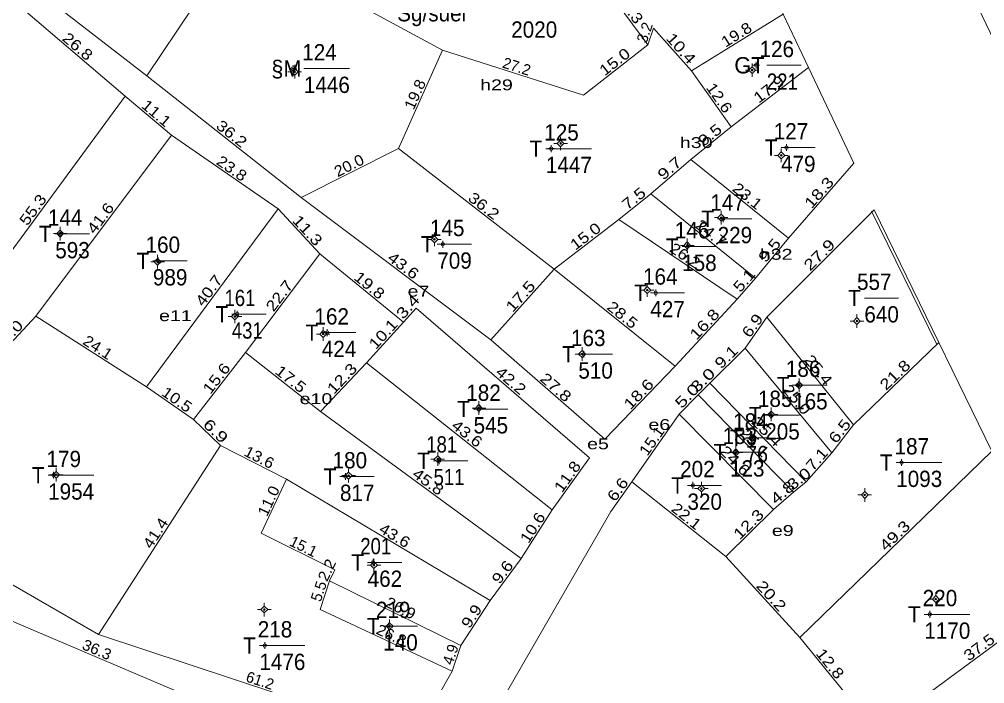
# Model space of a CAD drawing. Header units: metres. Extents: x 399620 to 400794, y 48506 to 49842.
# Drawn here: x 400043.2 to 400221.1, y 49442 to 49564.4 of the extents above; entities that cross this region are included whole.
import ezdxf
from ezdxf.enums import TextEntityAlignment as Align

# ---------------------------------------------------------------- set-up
doc = ezdxf.new("R2010")
doc.units = ezdxf.units.M
doc.header["$LTSCALE"] = 0.8
for name, color, linetype, lineweight in [('11', 7, 'Continuous', 13), ('15', 7, 'Continuous', 13), ('22', 7, 'Continuous', 13), ('51', 7, 'Continuous', 13), ('63', 7, 'Continuous', 13)]:
    doc.layers.add(name, color=color, linetype=linetype, lineweight=lineweight)
doc.layers.add('50', color=7, linetype='Continuous')

msp = doc.modelspace()

# ---------------------------------------------------------------- hatches: boundary and pattern name
at = {"layer": '11'}
for points in [[(400094.1144, 49554.7398, 1), (400093.8144, 49554.7398, 1)], [(400178.4028, 49555.0236, 1), (400178.1028, 49555.0236, 1)], [(400143.0998, 49541.5214, 1), (400142.7998, 49541.5214, 1)], [(400183.7609, 49539.3254, 1), (400183.4609, 49539.3254, 1)], [(400172.6891, 49527.8674, 1), (400172.3891, 49527.8674, 1)], [(400050.8987, 49524.9129, 1), (400050.5987, 49524.9129, 1)], [(400119.8551, 49523.8625, 1), (400119.5551, 49523.8625, 1)], [(400166.4355, 49522.7591, 1), (400166.1355, 49522.7591, 1)], [(400068.8588, 49519.736, 1), (400068.5588, 49519.736, 1)], [(400159.0819, 49514.5292, 1), (400158.7819, 49514.5292, 1)], [(400083.0878, 49509.6551, 1), (400082.7878, 49509.6551, 1)], [(400197.7032, 49508.8201, 1), (400197.4032, 49508.8201, 1)], [(400099.3601, 49506.4283, 1), (400099.0601, 49506.4283, 1)], [(400147.0516, 49502.7468, 1), (400146.7516, 49502.7468, 1)], [(400187.0293, 49496.9932, 1), (400186.7293, 49496.9932, 1)], [(400128.0514, 49492.8024, 1), (400127.7514, 49492.8024, 1)], [(400128.0514, 49492.8024, 1), (400127.7514, 49492.8024, 1)], [(400181.9041, 49491.6273, 1), (400181.6041, 49491.6273, 1)], [(400178.357, 49487.2744, 1), (400178.057, 49487.2744, 1)], [(400120.4559, 49483.3964, 1), (400120.1559, 49483.3964, 1)], [(400175.3882, 49484.6303, 1), (400175.0882, 49484.6303, 1)], [(400050.1792, 49480.5156, 1), (400049.8792, 49480.5156, 1)], [(400104.0435, 49480.3504, 1), (400103.7435, 49480.3504, 1)], [(400169.0387, 49477.9696, 1), (400168.7387, 49477.9696, 1)], [(400199.1447, 49476.7982, 1), (400198.8447, 49476.7982, 1)], [(400108.7118, 49463.8687, 1), (400108.4118, 49463.8687, 1)], [(400212.2265, 49457.6211, 1), (400211.9265, 49457.6211, 1)], [(400088.5107, 49455.6938, 1), (400088.2107, 49455.6938, 1)], [(400111.6014, 49452.6128, 1), (400111.3014, 49452.6128, 1)]]:
    msp.add_hatch(color=256, dxfattribs=at).paths.add_polyline_path(points)
at = {"layer": '51'}
for points in [[(400093.7217, 49555.3244, 1), (400093.5717, 49555.3244, 1)], [(400179.0323, 49555.9247, 1), (400178.8823, 49555.9247, 1)], [(400141.3103, 49540.5651, 1), (400141.1603, 49540.5651, 1)], [(400184.6492, 49540.7604, 1), (400184.4992, 49540.7604, 1)], [(400172.9632, 49527.6545, 1), (400172.8132, 49527.6545, 1)], [(400050.9183, 49524.87, 1), (400050.7683, 49524.87, 1)], [(400121.3064, 49522.9548, 1), (400121.1564, 49522.9548, 1)], [(400166.4275, 49522.5451, 1), (400166.2775, 49522.5451, 1)], [(400068.909, 49519.8749, 1), (400068.759, 49519.8749, 1)], [(400160.5608, 49514.0197, 1), (400160.4108, 49514.0197, 1)], [(400083.4566, 49510.0844, 1), (400083.3066, 49510.0844, 1)], [(400100.0208, 49506.6801, 1), (400099.8708, 49506.6801, 1)], [(400147.2972, 49502.7106, 1), (400147.1472, 49502.7106, 1)], [(400186.8777, 49497.0402, 1), (400186.7277, 49497.0402, 1)], [(400127.9925, 49492.6252, 1), (400127.8425, 49492.6252, 1)], [(400181.7366, 49491.5053, 1), (400181.5866, 49491.5053, 1)], [(400178.2239, 49487.33, 1), (400178.0739, 49487.33, 1)], [(400175.2376, 49484.6855, 1), (400175.0876, 49484.6855, 1)], [(400120.6204, 49483.1005, 1), (400120.4704, 49483.1005, 1)], [(400205.8621, 49482.7604, 1), (400205.7121, 49482.7604, 1)], [(400049.6075, 49480.4299, 1), (400049.4575, 49480.4299, 1)], [(400103.3699, 49480.1901, 1), (400103.2199, 49480.1901, 1)], [(400167.4053, 49478.5595, 1), (400167.2553, 49478.5595, 1)], [(400108.4734, 49464.3744, 1), (400108.3234, 49464.3744, 1)], [(400211.0423, 49454.8122, 1), (400210.8923, 49454.8122, 1)], [(400111.3431, 49452.6401, 1), (400111.1931, 49452.6401, 1)], [(400088.5242, 49449.0583, 1), (400088.3742, 49449.0583, 1)]]:
    msp.add_hatch(color=256, dxfattribs=at).paths.add_polyline_path(points)

# ---------------------------------------------------------------- linework, layer by layer
at = {"layer": '11'}
for p, q in [((400178.25, 49556.27), (400178.25, 49555.65)), ((400093.34, 49554.74), (400092.71, 49554.74)), ((400093.96, 49555.99), (400093.96, 49555.36)), ((400095.21, 49554.74), (400094.59, 49554.74)), ((400177.63, 49555.02), (400177, 49555.02)), ((400178.25, 49554.4), (400178.25, 49553.77)), ((400179.5, 49555.02), (400178.88, 49555.02)), ((400093.96, 49554.11), (400093.96, 49553.49)), ((400142.95, 49542.77), (400142.95, 49542.15)), ((400142.33, 49541.52), (400141.7, 49541.52)), ((400142.95, 49540.9), (400142.95, 49540.27)), ((400144.2, 49541.52), (400143.58, 49541.52)), ((400183.61, 49540.58), (400183.61, 49539.95)), ((400182.99, 49539.33), (400182.36, 49539.33)), ((400183.61, 49538.7), (400183.61, 49538.08)), ((400184.86, 49539.33), (400184.24, 49539.33)), ((400171.91, 49527.87), (400171.29, 49527.87)), ((400172.54, 49529.12), (400172.54, 49528.49)), ((400173.79, 49527.87), (400173.16, 49527.87)), ((400050.75, 49526.16), (400050.75, 49525.54)), ((400172.54, 49527.24), (400172.54, 49526.62)), ((400050.12, 49524.91), (400049.5, 49524.91)), ((400050.75, 49524.29), (400050.75, 49523.66)), ((400052, 49524.91), (400051.37, 49524.91)), ((400119.71, 49525.11), (400119.71, 49524.49)), ((400119.08, 49523.86), (400118.46, 49523.86)), ((400119.71, 49523.24), (400119.71, 49522.61)), ((400120.96, 49523.86), (400120.33, 49523.86)), ((400165.66, 49522.76), (400165.04, 49522.76)), ((400166.29, 49524.01), (400166.29, 49523.38)), ((400167.54, 49522.76), (400166.91, 49522.76)), ((400068.71, 49520.99), (400068.71, 49520.36)), ((400166.29, 49522.13), (400166.29, 49521.51)), ((400068.08, 49519.74), (400067.46, 49519.74)), ((400068.71, 49519.11), (400068.71, 49518.49)), ((400069.96, 49519.74), (400069.33, 49519.74)), ((400158.93, 49515.78), (400158.93, 49515.15)), ((400158.31, 49514.53), (400157.68, 49514.53)), ((400158.93, 49513.9), (400158.93, 49513.28)), ((400160.18, 49514.53), (400159.56, 49514.53)), ((400082.94, 49510.91), (400082.94, 49510.28)), ((400197.55, 49510.07), (400197.55, 49509.45)), ((400082.31, 49509.66), (400081.69, 49509.66)), ((400082.94, 49509.03), (400082.94, 49508.41)), ((400084.19, 49509.66), (400083.56, 49509.66)), ((400196.93, 49508.82), (400196.3, 49508.82)), ((400197.55, 49508.2), (400197.55, 49507.57)), ((400198.8, 49508.82), (400198.18, 49508.82)), ((400098.59, 49506.43), (400097.96, 49506.43)), ((400099.21, 49507.68), (400099.21, 49507.05)), ((400100.46, 49506.43), (400099.84, 49506.43)), ((400099.21, 49505.8), (400099.21, 49505.18)), ((400146.9, 49504), (400146.9, 49503.37)), ((400146.28, 49502.75), (400145.65, 49502.75)), ((400146.9, 49502.12), (400146.9, 49501.5)), ((400148.15, 49502.75), (400147.53, 49502.75)), ((400186.88, 49498.24), (400186.88, 49497.62)), ((400186.25, 49496.99), (400185.63, 49496.99)), ((400186.88, 49496.37), (400186.88, 49495.74)), ((400188.13, 49496.99), (400187.5, 49496.99)), ((400127.9, 49494.05), (400127.9, 49493.43)), ((400127.9, 49494.05), (400127.9, 49493.43)), ((400127.28, 49492.8), (400126.65, 49492.8)), ((400127.28, 49492.8), (400126.65, 49492.8)), ((400127.9, 49492.18), (400127.9, 49491.55)), ((400127.9, 49492.18), (400127.9, 49491.55)), ((400129.15, 49492.8), (400128.53, 49492.8)), ((400129.15, 49492.8), (400128.53, 49492.8)), ((400181.75, 49492.88), (400181.75, 49492.25)), ((400181.13, 49491.63), (400180.5, 49491.63)), ((400181.75, 49491), (400181.75, 49490.38)), ((400183, 49491.63), (400182.38, 49491.63)), ((400177.58, 49487.27), (400176.96, 49487.27)), ((400178.21, 49488.52), (400178.21, 49487.9)), ((400179.46, 49487.27), (400178.83, 49487.27)), ((400175.24, 49485.88), (400175.24, 49485.26)), ((400178.21, 49486.65), (400178.21, 49486.02)), ((400119.68, 49483.4), (400119.06, 49483.4)), ((400120.31, 49484.65), (400120.31, 49484.02)), ((400121.56, 49483.4), (400120.93, 49483.4)), ((400174.61, 49484.63), (400173.99, 49484.63)), ((400175.24, 49484.01), (400175.24, 49483.38)), ((400176.49, 49484.63), (400175.86, 49484.63)), ((400050.03, 49481.77), (400050.03, 49481.14)), ((400103.89, 49481.6), (400103.89, 49480.98)), ((400120.31, 49482.77), (400120.31, 49482.15)), ((400049.4, 49480.52), (400048.78, 49480.52)), ((400050.03, 49479.89), (400050.03, 49479.27)), ((400051.28, 49480.52), (400050.65, 49480.52)), ((400103.27, 49480.35), (400102.64, 49480.35)), ((400103.89, 49479.73), (400103.89, 49479.1)), ((400105.14, 49480.35), (400104.52, 49480.35)), ((400168.26, 49477.97), (400167.64, 49477.97)), ((400168.89, 49479.22), (400168.89, 49478.59)), ((400170.14, 49477.97), (400169.51, 49477.97)), ((400198.99, 49478.05), (400198.99, 49477.42)), ((400168.89, 49477.34), (400168.89, 49476.72)), ((400198.37, 49476.8), (400197.74, 49476.8)), ((400198.99, 49476.17), (400198.99, 49475.55)), ((400200.24, 49476.8), (400199.62, 49476.8)), ((400107.94, 49463.87), (400107.31, 49463.87)), ((400108.56, 49465.12), (400108.56, 49464.49)), ((400109.81, 49463.87), (400109.19, 49463.87)), ((400108.56, 49463.24), (400108.56, 49462.62)), ((400212.08, 49458.87), (400212.08, 49458.25)), ((400088.36, 49456.94), (400088.36, 49456.32)), ((400211.45, 49457.62), (400210.83, 49457.62)), ((400212.08, 49457), (400212.08, 49456.37)), ((400213.33, 49457.62), (400212.7, 49457.62)), ((400087.74, 49455.69), (400087.11, 49455.69)), ((400088.36, 49455.07), (400088.36, 49454.44)), ((400089.61, 49455.69), (400088.99, 49455.69)), ((400111.45, 49453.86), (400111.45, 49453.24)), ((400110.83, 49452.61), (400110.2, 49452.61)), ((400111.45, 49451.99), (400111.45, 49451.36)), ((400112.7, 49452.61), (400112.08, 49452.61))]:
    msp.add_line(p, q, dxfattribs=at)
for points in [[(400093.96, 49555.36), (400093.34, 49554.74), (400093.96, 49554.11), (400094.59, 49554.74)], [(400178.25, 49555.65), (400177.63, 49555.02), (400178.25, 49554.4), (400178.88, 49555.02)], [(400142.95, 49542.15), (400142.33, 49541.52), (400142.95, 49540.9), (400143.58, 49541.52)], [(400183.61, 49539.95), (400182.99, 49539.33), (400183.61, 49538.7), (400184.24, 49539.33)], [(400172.54, 49528.49), (400171.91, 49527.87), (400172.54, 49527.24), (400173.16, 49527.87)], [(400050.75, 49525.54), (400050.12, 49524.91), (400050.75, 49524.29), (400051.37, 49524.91)], [(400119.71, 49524.49), (400119.08, 49523.86), (400119.71, 49523.24), (400120.33, 49523.86)], [(400166.29, 49523.38), (400165.66, 49522.76), (400166.29, 49522.13), (400166.91, 49522.76)], [(400068.71, 49520.36), (400068.08, 49519.74), (400068.71, 49519.11), (400069.33, 49519.74)], [(400158.93, 49515.15), (400158.31, 49514.53), (400158.93, 49513.9), (400159.56, 49514.53)], [(400082.94, 49510.28), (400082.31, 49509.66), (400082.94, 49509.03), (400083.56, 49509.66)], [(400197.55, 49509.45), (400196.93, 49508.82), (400197.55, 49508.2), (400198.18, 49508.82)], [(400099.21, 49507.05), (400098.59, 49506.43), (400099.21, 49505.8), (400099.84, 49506.43)], [(400146.9, 49503.37), (400146.28, 49502.75), (400146.9, 49502.12), (400147.53, 49502.75)], [(400186.88, 49497.62), (400186.25, 49496.99), (400186.88, 49496.37), (400187.5, 49496.99)], [(400127.9, 49493.43), (400127.28, 49492.8), (400127.9, 49492.18), (400128.53, 49492.8)], [(400127.9, 49493.43), (400127.28, 49492.8), (400127.9, 49492.18), (400128.53, 49492.8)], [(400181.75, 49492.25), (400181.13, 49491.63), (400181.75, 49491), (400182.38, 49491.63)], [(400178.21, 49487.9), (400177.58, 49487.27), (400178.21, 49486.65), (400178.83, 49487.27)], [(400175.24, 49485.26), (400174.61, 49484.63), (400175.24, 49484.01), (400175.86, 49484.63)], [(400120.31, 49484.02), (400119.68, 49483.4), (400120.31, 49482.77), (400120.93, 49483.4)], [(400050.03, 49481.14), (400049.4, 49480.52), (400050.03, 49479.89), (400050.65, 49480.52)], [(400103.89, 49480.98), (400103.27, 49480.35), (400103.89, 49479.73), (400104.52, 49480.35)], [(400168.89, 49478.59), (400168.26, 49477.97), (400168.89, 49477.34), (400169.51, 49477.97)], [(400198.99, 49477.42), (400198.37, 49476.8), (400198.99, 49476.17), (400199.62, 49476.8)], [(400108.56, 49464.49), (400107.94, 49463.87), (400108.56, 49463.24), (400109.19, 49463.87)], [(400212.08, 49458.25), (400211.45, 49457.62), (400212.08, 49457), (400212.7, 49457.62)], [(400088.36, 49456.32), (400087.74, 49455.69), (400088.36, 49455.07), (400088.99, 49455.69)], [(400111.45, 49453.24), (400110.83, 49452.61), (400111.45, 49451.99), (400112.08, 49452.61)]]:
    msp.add_lwpolyline(points, close=True, dxfattribs=at)
for centre in [(400093.9644, 49554.7398), (400178.2528, 49555.0236), (400142.9498, 49541.5214), (400183.6109, 49539.3254), (400172.5391, 49527.8674), (400050.7487, 49524.9129), (400119.7051, 49523.8625), (400166.2855, 49522.7591), (400068.7088, 49519.736), (400158.9319, 49514.5292), (400082.9378, 49509.6551), (400197.5532, 49508.8201), (400099.2101, 49506.4283), (400146.9016, 49502.7468), (400186.8793, 49496.9932), (400127.9014, 49492.8024), (400127.9014, 49492.8024), (400181.7541, 49491.6273), (400178.207, 49487.2744), (400120.3059, 49483.3964), (400175.2382, 49484.6303), (400050.0292, 49480.5156), (400103.8935, 49480.3504), (400168.8887, 49477.9696), (400198.9947, 49476.7982), (400108.5618, 49463.8687), (400212.0765, 49457.6211), (400088.3607, 49455.6938), (400111.4514, 49452.6128)]:
    msp.add_circle(centre, 0.15, dxfattribs=at)
at = {"layer": '15'}
for p, q in [((400095.65, 49555.32), (400104.05, 49555.32)), ((400180.96, 49555.92), (400187.26, 49555.92)), ((400140.24, 49540.56), (400148.64, 49540.56)), ((400183.57, 49540.76), (400189.87, 49540.76)), ((400171.89, 49527.65), (400178.19, 49527.65)), ((400049.84, 49524.87), (400056.14, 49524.87)), ((400120.23, 49522.96), (400126.53, 49522.96)), ((400165.35, 49522.54), (400171.65, 49522.54)), ((400067.83, 49519.88), (400074.13, 49519.88)), ((400159.49, 49514.02), (400165.79, 49514.02)), ((400198.92, 49513.06), (400205.22, 49513.06)), ((400082.38, 49510.08), (400088.68, 49510.08)), ((400098.95, 49506.68), (400105.25, 49506.68)), ((400146.22, 49502.71), (400152.52, 49502.71)), ((400185.8, 49497.04), (400192.1, 49497.04)), ((400126.92, 49492.62), (400133.22, 49492.62)), ((400180.66, 49491.5), (400186.96, 49491.5)), ((400177.15, 49487.33), (400181.35, 49487.33)), ((400174.16, 49484.68), (400180.46, 49484.68)), ((400119.55, 49483.1), (400125.85, 49483.1)), ((400204.79, 49482.76), (400213.19, 49482.76)), ((400048.53, 49480.43), (400056.93, 49480.43)), ((400102.3, 49480.19), (400108.6, 49480.19)), ((400166.33, 49478.56), (400172.63, 49478.56)), ((400107.4, 49464.37), (400113.7, 49464.37)), ((400209.97, 49454.81), (400218.37, 49454.81)), ((400110.27, 49452.64), (400116.57, 49452.64)), ((400087.45, 49449.06), (400095.85, 49449.06))]:
    msp.add_line(p, q, dxfattribs=at)
at = {"layer": '22'}
for p, q in [((400167.07, 49554.91), (400183.97, 49565.35)), ((400167.07, 49554.91), (400174.39, 49544.56)), ((400174.39, 49544.56), (400188.64, 49555.49)), ((400029.93, 49505.66), (400062.75, 49550.25)), ((400071.24, 49543.05), (400046.28, 49509.74)), ((400095.15, 49531.58), (400113.06, 49540.58)), ((400184.97, 49524.07), (400166.92, 49538.59)), ((400184.97, 49524.07), (400196.99, 49537.87)), ((400178.86, 49516.72), (400159.56, 49532.24)), ((400066.63, 49496.7), (400090.9, 49529.47)), ((400180.96, 49509.52), (400200.7, 49529.28)), ((400200.25, 49529.06), (400212.19, 49504.64)), ((400175.51, 49512.85), (400153.69, 49527.52)), ((400084.9, 49503.02), (400098.57, 49521.17)), ((400098.57, 49521.17), (400114.01, 49508.64)), ((400130.08, 49505.33), (400141.76, 49518.37)), ((400141.76, 49518.37), (400164.09, 49500.52)), ((400107.21, 49501.13), (400114.01, 49508.64)), ((400196.93, 49489.73), (400212.64, 49504.86)), ((400176.96, 49503.82), (400192.91, 49484.56)), ((400098.73, 49492.19), (400107.21, 49501.13)), ((400107.21, 49501.13), (400141.42, 49474.03)), ((400188.23, 49479.19), (400170.42, 49497.37)), ((400168.28, 49495.26), (400185.87, 49477.29)), ((400164.79, 49491.65), (400156.06, 49479.22)), ((400182.18, 49474.11), (400164.79, 49491.65)), ((400187.04, 49450.52), (400222.42, 49484.88)), ((400092.48, 49479.69), (400129.98, 49457.36)), ((400173.39, 49465.47), (400156.06, 49479.22)), ((400017.64, 49474.24), (400057.79, 49451.12)), ((400187.04, 49450.52), (400173.39, 49465.47)), ((400124.58, 49449.06), (400100.38, 49460.96)), ((400235.36, 49458.41), (400205.13, 49436.13)), ((400073.37, 49440.18), (400039.88, 49454.41))]:
    msp.add_line(p, q, dxfattribs=at)
for points in [[(400198.45, 49611.8), (400203.92, 49600.27), (400205.41, 49597.13), (400214.41, 49578.15), (400216.99, 49572.72), (400219.35, 49567.72), (400222.77, 49560.52), (400226.34, 49553), (400230.47, 49544.28), (400232.14, 49540.76), (400233.47, 49537.97), (400236.7, 49531.15)], [(400165.03, 49605.3), (400172.9, 49588.7), (400175.48, 49583.26), (400183.97, 49565.35), (400188.64, 49555.49), (400196.99, 49537.87)], [(399999.12, 49601.87), (400016.4, 49587.28), (400042.27, 49567.64), (400062.75, 49550.25), (400071.24, 49543.05)], [(400175.48, 49583.26), (400149.35, 49572.84), (400159.03, 49559.67)], [(400130.08, 49505.33), (400095.15, 49531.58), (400066.71, 49553.98), (400048.34, 49568.23), (400032.1, 49580.83)], [(400066.71, 49553.98), (400083.52, 49579.07), (400121.19, 49558.68)], [(400075.31, 49490.7), (400066.63, 49496.7), (400046.28, 49509.74), (400036.66, 49499.49), (400029.93, 49505.66), (400018.63, 49511.48), (400007.24, 49521.32), (400042.27, 49567.64)], [(400159.03, 49559.67), (400160.1, 49562.76), (400167.07, 49554.91)], [(400159.56, 49532.24), (400153.69, 49527.52), (400141.76, 49518.37), (400113.06, 49540.58), (400121.19, 49558.68)], [(400121.19, 49558.68), (400147.17, 49550.43), (400159.03, 49559.67)], [(400159.56, 49532.24), (400166.92, 49538.59), (400174.39, 49544.56)], [(400071.24, 49543.05), (400090.9, 49529.47), (400098.57, 49521.17)], [(400200.7, 49529.28), (400212.64, 49504.86), (400222.42, 49484.88), (400235.36, 49458.41)], [(400164.09, 49500.52), (400175.51, 49512.85), (400178.86, 49516.72), (400184.97, 49524.07)], [(400114.01, 49508.64), (400116.34, 49511.22), (400148.29, 49483.65), (400141.42, 49474.03)], [(400164.79, 49491.65), (400168.28, 49495.26), (400170.42, 49497.37), (400176.96, 49503.82), (400180.96, 49509.52)], [(400180.96, 49509.52), (400196.93, 49489.73), (400192.91, 49484.56)], [(400164.09, 49500.52), (400151.12, 49487.05), (400130.08, 49505.33)], [(400135.7, 49465.07), (400098.73, 49492.19), (400084.9, 49503.02), (400075.31, 49490.7), (400080.31, 49485.91)], [(400057.79, 49451.12), (400080.31, 49485.91), (400092.48, 49479.69)], [(400192.91, 49484.56), (400188.23, 49479.19), (400185.87, 49477.29), (400182.18, 49474.11), (400173.39, 49465.47)], [(400092.48, 49479.69), (400087.79, 49469.73), (400101.35, 49463.01), (400100.38, 49460.96)], [(400108.38, 49397.72), (400152.22, 49473.76), (400156.06, 49479.22)], [(400141.42, 49474.03), (400135.7, 49465.07), (400129.98, 49457.36), (400124.58, 49449.06), (400123, 49444.32)], [(400100.38, 49460.96), (400098.64, 49455.73), (400123, 49444.32)], [(400123, 49444.32), (400115.94, 49431.86), (400057.79, 49451.12)], [(400205.13, 49436.13), (400201.94, 49433.18), (400195.14, 49440.59), (400187.04, 49450.52)]]:
    msp.add_lwpolyline(points, dxfattribs=at)
at = {"layer": '51'}
for p, q in [((400178.96, 49556.55), (400178.96, 49556.24)), ((400093.33, 49555.32), (400093.02, 49555.32)), ((400093.65, 49555.95), (400093.65, 49555.64)), ((400093.65, 49555.01), (400093.65, 49554.7)), ((400094.27, 49555.32), (400093.96, 49555.32)), ((400178.64, 49555.92), (400178.33, 49555.92)), ((400178.96, 49555.61), (400178.96, 49555.3)), ((400179.58, 49555.92), (400179.27, 49555.92)), ((400140.92, 49540.57), (400140.61, 49540.57)), ((400141.24, 49541.19), (400141.24, 49540.88)), ((400141.24, 49540.25), (400141.24, 49539.94)), ((400141.86, 49540.57), (400141.55, 49540.57)), ((400184.26, 49540.76), (400183.95, 49540.76)), ((400184.57, 49541.39), (400184.57, 49541.07)), ((400184.57, 49540.45), (400184.57, 49540.14)), ((400185.2, 49540.76), (400184.89, 49540.76)), ((400172.89, 49528.28), (400172.89, 49527.97)), ((400172.58, 49527.65), (400172.26, 49527.65)), ((400172.89, 49527.34), (400172.89, 49527.03)), ((400173.51, 49527.65), (400173.2, 49527.65)), ((400050.53, 49524.87), (400050.22, 49524.87)), ((400050.84, 49525.5), (400050.84, 49525.18)), ((400050.84, 49524.56), (400050.84, 49524.25)), ((400051.47, 49524.87), (400051.16, 49524.87)), ((400120.92, 49522.95), (400120.61, 49522.95)), ((400121.23, 49523.58), (400121.23, 49523.27)), ((400121.23, 49522.64), (400121.23, 49522.33)), ((400121.86, 49522.95), (400121.54, 49522.95)), ((400166.04, 49522.55), (400165.73, 49522.55)), ((400166.35, 49523.17), (400166.35, 49522.86)), ((400166.98, 49522.55), (400166.67, 49522.55)), ((400166.35, 49522.23), (400166.35, 49521.92)), ((400068.52, 49519.87), (400068.21, 49519.87)), ((400068.83, 49520.5), (400068.83, 49520.19)), ((400068.83, 49519.56), (400068.83, 49519.25)), ((400069.46, 49519.87), (400069.15, 49519.87)), ((400160.17, 49514.02), (400159.86, 49514.02)), ((400160.49, 49514.64), (400160.49, 49514.33)), ((400160.49, 49513.71), (400160.49, 49513.39)), ((400161.11, 49514.02), (400160.8, 49514.02)), ((400083.07, 49510.08), (400082.76, 49510.08)), ((400083.38, 49510.71), (400083.38, 49510.4)), ((400084.01, 49510.08), (400083.69, 49510.08)), ((400083.38, 49509.77), (400083.38, 49509.46)), ((400099.63, 49506.68), (400099.32, 49506.68)), ((400099.95, 49507.31), (400099.95, 49506.99)), ((400099.95, 49506.37), (400099.95, 49506.06)), ((400100.57, 49506.68), (400100.26, 49506.68)), ((400147.22, 49503.34), (400147.22, 49503.02)), ((400146.91, 49502.71), (400146.6, 49502.71)), ((400147.22, 49502.4), (400147.22, 49502.09)), ((400147.85, 49502.71), (400147.53, 49502.71)), ((400186.8, 49497.67), (400186.8, 49497.35)), ((400186.49, 49497.04), (400186.18, 49497.04)), ((400186.8, 49496.73), (400186.8, 49496.42)), ((400187.43, 49497.04), (400187.12, 49497.04)), ((400127.61, 49492.63), (400127.29, 49492.63)), ((400127.92, 49493.25), (400127.92, 49492.94)), ((400127.92, 49492.31), (400127.92, 49492)), ((400128.54, 49492.63), (400128.23, 49492.63)), ((400181.66, 49492.13), (400181.66, 49491.82)), ((400181.35, 49491.51), (400181.04, 49491.51)), ((400181.66, 49491.19), (400181.66, 49490.88)), ((400182.29, 49491.51), (400181.97, 49491.51)), ((400177.84, 49487.33), (400177.52, 49487.33)), ((400178.15, 49487.96), (400178.15, 49487.64)), ((400178.15, 49487.02), (400178.15, 49486.71)), ((400178.77, 49487.33), (400178.46, 49487.33)), ((400175.16, 49485.31), (400175.16, 49485)), ((400120.55, 49483.73), (400120.55, 49483.41)), ((400174.85, 49484.69), (400174.54, 49484.69)), ((400175.16, 49484.37), (400175.16, 49484.06)), ((400175.79, 49484.69), (400175.48, 49484.69)), ((400205.79, 49483.39), (400205.79, 49483.07)), ((400120.23, 49483.1), (400119.92, 49483.1)), ((400120.55, 49482.79), (400120.55, 49482.48)), ((400121.17, 49483.1), (400120.86, 49483.1)), ((400205.47, 49482.76), (400205.16, 49482.76)), ((400205.79, 49482.45), (400205.79, 49482.14)), ((400206.41, 49482.76), (400206.1, 49482.76)), ((400049.22, 49480.43), (400048.91, 49480.43)), ((400049.53, 49481.05), (400049.53, 49480.74)), ((400049.53, 49480.12), (400049.53, 49479.8)), ((400050.16, 49480.43), (400049.85, 49480.43)), ((400102.98, 49480.19), (400102.67, 49480.19)), ((400103.3, 49480.82), (400103.3, 49480.5)), ((400103.3, 49479.88), (400103.3, 49479.57)), ((400103.92, 49480.19), (400103.61, 49480.19)), ((400167.02, 49478.56), (400166.71, 49478.56)), ((400167.33, 49479.18), (400167.33, 49478.87)), ((400167.33, 49478.25), (400167.33, 49477.93)), ((400167.96, 49478.56), (400167.64, 49478.56)), ((400108.09, 49464.37), (400107.77, 49464.37)), ((400108.4, 49465), (400108.4, 49464.69)), ((400108.4, 49464.06), (400108.4, 49463.75)), ((400109.02, 49464.37), (400108.71, 49464.37)), ((400210.65, 49454.81), (400210.34, 49454.81)), ((400210.97, 49455.44), (400210.97, 49455.12)), ((400211.59, 49454.81), (400211.28, 49454.81)), ((400111.27, 49453.27), (400111.27, 49452.95)), ((400210.97, 49454.5), (400210.97, 49454.19)), ((400110.96, 49452.64), (400110.64, 49452.64)), ((400111.27, 49452.33), (400111.27, 49452.02)), ((400111.89, 49452.64), (400111.58, 49452.64)), ((400088.45, 49449.68), (400088.45, 49449.37)), ((400088.14, 49449.06), (400087.82, 49449.06)), ((400088.45, 49448.75), (400088.45, 49448.43)), ((400089.07, 49449.06), (400088.76, 49449.06))]:
    msp.add_line(p, q, dxfattribs=at)
for centre, radius in [((400178.9573, 49555.9247), 0.3125), ((400093.6467, 49555.3244), 0.3125), ((400093.6467, 49555.3244), 0.075), ((400178.9573, 49555.9247), 0.075), ((400141.2353, 49540.5651), 0.3125), ((400141.2353, 49540.5651), 0.075), ((400184.5742, 49540.7604), 0.3125), ((400184.5742, 49540.7604), 0.075), ((400172.8882, 49527.6545), 0.3125), ((400172.8882, 49527.6545), 0.075), ((400050.8433, 49524.87), 0.3125), ((400050.8433, 49524.87), 0.075), ((400121.2314, 49522.9548), 0.3125), ((400121.2314, 49522.9548), 0.075), ((400166.3525, 49522.5451), 0.3125), ((400166.3525, 49522.5451), 0.075), ((400068.834, 49519.8749), 0.3125), ((400068.834, 49519.8749), 0.075), ((400160.4858, 49514.0197), 0.3125), ((400160.4858, 49514.0197), 0.075), ((400083.3816, 49510.0844), 0.3125), ((400083.3816, 49510.0844), 0.075), ((400099.9458, 49506.6801), 0.3125), ((400099.9458, 49506.6801), 0.075), ((400147.2222, 49502.7106), 0.3125), ((400147.2222, 49502.7106), 0.075), ((400186.8027, 49497.0402), 0.3125), ((400186.8027, 49497.0402), 0.075), ((400127.9175, 49492.6252), 0.3125), ((400127.9175, 49492.6252), 0.075), ((400181.6616, 49491.5053), 0.3125), ((400181.6616, 49491.5053), 0.075), ((400178.1489, 49487.33), 0.3125), ((400178.1489, 49487.33), 0.075), ((400120.5454, 49483.1005), 0.3125), ((400175.1626, 49484.6855), 0.3125), ((400175.1626, 49484.6855), 0.075), ((400120.5454, 49483.1005), 0.075), ((400205.7871, 49482.7604), 0.3125), ((400205.7871, 49482.7604), 0.075), ((400049.5325, 49480.4299), 0.3125), ((400049.5325, 49480.4299), 0.075), ((400103.2949, 49480.1901), 0.3125), ((400103.2949, 49480.1901), 0.075), ((400167.3303, 49478.5595), 0.3125), ((400167.3303, 49478.5595), 0.075), ((400108.3984, 49464.3744), 0.3125), ((400108.3984, 49464.3744), 0.075), ((400210.9673, 49454.8122), 0.3125), ((400210.9673, 49454.8122), 0.075), ((400111.2681, 49452.6401), 0.3125), ((400111.2681, 49452.6401), 0.075), ((400088.4492, 49449.0583), 0.3125), ((400088.4492, 49449.0583), 0.075)]:
    msp.add_circle(centre, radius, dxfattribs=at)

# ---------------------------------------------------------------- texts
at = {"layer": '15'}
for s, width, p in [('Sg/suèi', 0.95, (400112.85, 49564)), ('2020', 0.95, (400133.85, 49561)), ('124', 0.95, (400095.35, 49556.82)), ('126', 0.95, (400179.61, 49557.42)), ('221', 0.85, (400180.96, 49551.42)), ('1446', 0.95, (400095.65, 49550.82)), ('125', 0.95, (400139.94, 49542.06)), ('127', 0.95, (400182.22, 49542.26)), ('T', 0.95, (400137.24, 49539.06)), ('T', 0.95, (400180.57, 49539.26)), ('1447', 0.95, (400140.24, 49536.06)), ('479', 0.95, (400183.57, 49536.26)), ('147', 0.95, (400170.54, 49529.15)), ('144', 0.95, (400048.49, 49526.37)), ('T', 0.95, (400168.89, 49526.15)), ('T', 0.95, (400046.84, 49523.37)), ('145', 0.95, (400118.88, 49524.46)), ('146', 0.95, (400164, 49524.04)), ('229', 0.95, (400171.89, 49523.15)), ('160', 0.95, (400066.48, 49521.38)), ('T', 0.95, (400117.23, 49521.46)), ('593', 0.95, (400049.84, 49520.37)), ('T', 0.95, (400162.35, 49521.04)), ('T', 0.95, (400064.83, 49518.38)), ('709', 0.95, (400120.23, 49518.46)), ('158', 0.95, (400165.35, 49518.04)), ('989', 0.95, (400067.83, 49515.38)), ('164', 0.95, (400158.14, 49515.52)), ('557', 0.95, (400197.57, 49514.56)), ('T', 0.95, (400156.49, 49512.52)), ('161', 0.85, (400081.03, 49511.58)), ('T', 0.95, (400195.92, 49511.56)), ('427', 0.95, (400159.49, 49509.52)), ('T', 0.95, (400079.38, 49508.58)), ('162', 0.95, (400097.6, 49508.18)), ('640', 0.95, (400198.92, 49508.56)), ('431', 0.85, (400082.38, 49505.58)), ('T', 0.95, (400095.95, 49505.18)), ('163', 0.95, (400144.87, 49504.21)), ('424', 0.95, (400098.95, 49502.18)), ('T', 0.95, (400143.22, 49501.21)), ('510', 0.95, (400146.22, 49498.21)), ('186', 0.95, (400184.45, 49498.54)), ('T', 0.95, (400182.8, 49495.54)), ('182', 0.95, (400125.57, 49494.12)), ('185', 0.95, (400179.31, 49493)), ('T', 0.95, (400123.92, 49491.12)), ('165', 0.95, (400185.8, 49492.54)), ('T', 0.95, (400177.66, 49490)), ('545', 0.95, (400126.92, 49488.12)), ('184', 0.95, (400174.75, 49488.83)), ('183', 0.95, (400172.81, 49486.18)), ('T', 0.95, (400174.15, 49485.83)), ('205', 0.95, (400180.66, 49487)), ('181', 0.85, (400118.2, 49484.6)), ('187', 0.95, (400204.49, 49484.26)), ('T', 0.95, (400171.16, 49483.18)), ('76', 0.9, (400177.15, 49482.83)), ('179', 0.95, (400048.23, 49481.93)), ('180', 0.95, (400100.94, 49481.69)), ('T', 0.95, (400116.55, 49481.6)), ('T', 0.95, (400201.79, 49481.26)), ('T', 0.95, (400045.53, 49478.93)), ('T', 0.95, (400099.3, 49478.69)), ('511', 0.85, (400119.55, 49478.6)), ('202', 0.95, (400164.98, 49480.06)), ('123', 0.95, (400174.16, 49480.18)), ('T', 0.95, (400163.33, 49477.06)), ('1093', 0.95, (400204.79, 49478.26)), ('1954', 0.95, (400048.53, 49475.93)), ('817', 0.95, (400102.3, 49475.69)), ('320', 0.95, (400166.33, 49474.06)), ('201', 0.85, (400106.05, 49465.87)), ('T', 0.95, (400104.4, 49462.87)), ('462', 0.95, (400107.4, 49459.87)), ('220', 0.95, (400209.67, 49456.31)), ('219', 0.95, (400108.92, 49454.14)), ('T', 0.95, (400206.97, 49453.31)), ('218', 0.95, (400087.15, 49450.56)), ('T', 0.95, (400107.27, 49451.14)), ('1170', 0.95, (400209.97, 49450.31)), ('T', 0.95, (400084.45, 49447.56)), ('140', 0.95, (400110.27, 49448.14)), ('1476', 0.95, (400087.45, 49444.56))]:
    msp.add_text(s, height=3, dxfattribs=dict(at, width=width)).set_placement(p)
for s, p in [('§M', (400089.65, 49553.82)), ('GT', (400174.96, 49554.42))]:
    msp.add_text(s, height=3, dxfattribs=at).set_placement(p)
at = {"layer": '50', "width": 1.35}
for s, p in [('h29  ', (400132.145, 49551.31)), ('h29  ', (400132.145, 49551.31)), ('h30  ', (400168.945, 49540.68)), ('h30  ', (400168.945, 49540.68)), ('h30  ', (400168.945, 49540.68)), ('h32  ', (400183.675, 49520.11)), ('h32  ', (400183.675, 49520.11)), ('e7  ', (400117.775, 49513.33)), ('e7  ', (400117.775, 49513.33)), ('e11  ', (400072.985, 49508.81)), ('e11  ', (400072.985, 49508.81)), ('e10  ', (400098.885, 49493.52)), ('e10  ', (400098.885, 49493.52)), ('e6  ', (400162.145, 49488.76)), ('e5  ', (400150.845, 49485.21)), ('e5  ', (400150.845, 49485.21)), ('e5  ', (400150.845, 49485.21)), ('e5  ', (400150.845, 49485.21)), ('e9  ', (400184.895, 49469.24))]:
    msp.add_text(s, height=2, dxfattribs=at).set_placement(p, align=Align.CENTER)
at = {"layer": '63'}
for s, height, rotation, width, p in [('16.3', 2, 306.316, 1.2, (400154.8694, 49565.8422)), ('19.8', 2, 31.706, 1.15, (400175.8844, 49560.7136)), ('26.8', 1.99, 319.665, 1.2, (400053.341, 49558.6309)), ('10.4', 2, 311.602, 1.25, (400164.4029, 49558.3639)), ('15.0', 2, 37.922, 1.2, (400153.5304, 49555.7704)), ('19.8', 1.99, 65.812, 1.1, (400117.0358, 49550.1523)), ('17.9', 2, 37.489, 1.2, (400181.9414, 49550.73)), ('12.6', 2, 305.27, 1.15, (400171.3771, 49549.3324)), ('11.1', 2, 319.7, 1.15, (400067.8382, 49546.3277)), ('36.2', 1.99, 321.775, 1.2, (400081.7293, 49542.5321)), ('9.5', 2, 38.632, 1.25, (400171.0907, 49542.3089)), ('23.8', 2, 325.366, 1.15, (400081.8067, 49536.1126)), ('20.0', 2, 26.68, 1.1, (400104.426, 49536.5747)), ('9.7', 1.99, 40.787, 1.3, (400163.695, 49536.204)), ('18.3', 2, 48.944, 1.25, (400191.3265, 49531.8232)), ('7.5', 2, 38.802, 1.25, (400157.0684, 49530.6169)), ('23.1', 2, 321.186, 1.15, (400176.7582, 49531.0567)), ('55.3', 2, 53.645, 1.2, (400046.5317, 49528.7272)), ('36.2', 2, 322.265, 1.2, (400128.198, 49529.2427)), ('41.6', 1.99, 53.155, 1.2, (400058.9645, 49527.1783)), ('11.3', 2, 312.741, 1.25, (400095.5861, 49524.8437)), ('15.0', 1.99, 37.487, 1.2, (400148.1395, 49523.6407)), ('24.7', 2, 321.196, 1.2, (400170.0233, 49524.2087)), ('26.2', 2, 326.086, 1.15, (400165.3221, 49520.0639)), ('9.5', 2, 50.264, 1.25, (400182.2149, 49521.2207)), ('27.9', 2, 45.029, 1.3, (400191.3258, 49520.3183)), ('43.6', 2, 323.075, 1.2, (400113.3892, 49518.2417)), ('40.7', 2, 53.476, 1.2, (400078.9655, 49513.8598)), ('19.8', 2, 320.94, 1.2, (400107.1149, 49514.6285)), ('5.1', 2, 49.119, 1.2, (400177.5175, 49515.6355)), ('22.7', 2, 53.014, 1.2, (400091.9495, 49512.8784)), ('17.5', 2, 48.149, 1.25, (400136.2997, 49512.7228)), ('3.4', 2, 47.915, 1.3, (400115.5534, 49510.7948)), ('28.5', 1.99, 321.362, 1.2, (400153.7337, 49509.1886)), ('16.8', 2, 47.194, 1.25, (400170.2106, 49507.5655)), ('6.9', 2, 54.941, 1.2, (400179.1144, 49507.4156)), ('14.0', 2, 46.816, 1.25, (400041.8923, 49505.4957)), ('10.1', 2, 47.84, 1.2, (400110.9984, 49505.7538)), ('24.1', 2, 327.349, 1.1, (400057.1555, 49503.1273)), ('9.1', 2, 44.603, 1.25, (400174.1778, 49501.5027)), ('15.6', 2, 52.102, 1.2, (400080.3372, 49497.6558)), ('25.4', 2, 308.903, 1.2, (400189.6875, 49499.178)), ('21.8', 2, 43.923, 1.25, (400205.2663, 49498.1745)), ('17.5', 2, 321.936, 1.2, (400092.6185, 49497.3609)), ('12.3', 2, 46.513, 1.25, (400103.4036, 49497.5518)), ('42.2', 1.99, 319.209, 1.2, (400133.165, 49497.0998)), ('3.0', 2, 44.596, 1.35, (400169.8479, 49497.2205)), ('27.8', 1.99, 319.015, 1.25, (400141.4374, 49495.8528)), ('18.6', 1.99, 46.083, 1.25, (400158.0485, 49494.6799)), ('10.5', 2, 325.346, 1.15, (400071.7064, 49493.5514)), ('5.0', 2, 45.968, 1.35, (400166.9948, 49494.36)), ('25.0', 2, 309.63, 1.2, (400185.6977, 49493.7428)), ('6.9', 2, 316.229, 1.35, (400078.7132, 49487.8592)), ('25.4', 2, 314.411, 1.25, (400180.2248, 49487.7848)), ('6.5', 2, 52.133, 1.25, (400195.1599, 49487.9462)), ('43.6', 1.99, 321.615, 1.2, (400125.1172, 49487.3222)), ('15.1', 2, 54.918, 1.1, (400160.5814, 49486.1853)), ('25.1', 2, 314.388, 1.2, (400177.9708, 49485.7895)), ('13.6', 2, 332.929, 1.1, (400086.9799, 49482.8405)), ('24.6', 2, 314.754, 1.25, (400174.3899, 49482.3891)), ('7.1', 2, 48.928, 1.2, (400190.9205, 49482.728)), ('11.8', 2, 54.468, 1.2, (400145.0231, 49479.5988)), ('3.0', 2, 38.837, 1.25, (400187.4879, 49478.9785)), ('45.8', 2, 323.737, 1.2, (400117.9785, 49478.4338)), ('6.6', 2, 54.881, 1.2, (400154.2964, 49477.2397)), ('11.0', 2, 64.785, 1.1, (400090.0615, 49475.269)), ('4.8', 2, 40.754, 1.3, (400184.4872, 49476.4925)), ('22.1', 2, 321.571, 1.15, (400165.5285, 49472.0932)), ('10.6', 2, 57.446, 1.15, (400138.6438, 49470.2419)), ('12.3', 2, 44.507, 1.25, (400178.279, 49470.6967)), ('41.4', 2, 57.085, 1.15, (400069.1502, 49469.2266)), ('43.6', 2, 329.228, 1.15, (400111.8884, 49468.4789)), ('49.3', 2, 44.162, 1.25, (400205.2133, 49468.5917)), ('2.2', 2, 64.678, 1.1, (400100.7974, 49462.5423)), ('9.6', 2, 53.429, 1.2, (400133.0395, 49461.9942)), ('20.2', 2, 312.397, 1.25, (400181.0478, 49457.5243)), ('26.9', 2, 333.815, 1.1, (400113.0587, 49455.0628)), ('9.9', 2, 56.952, 1.2, (400127.384, 49453.9197)), ('26.8', 1.99, 334.902, 1.1, (400111.3679, 49450.1004)), ('37.5', 2, 36.391, 1.2, (400220.6567, 49447.9438)), ('36.3', 2, 336.979, 1.05, (400057.1339, 49447.3996)), ('12.8', 2, 309.204, 1.2, (400191.8406, 49445.1071))]:
    msp.add_text(s, height=height, rotation=rotation, dxfattribs=dict(at, width=width)).set_placement(p, align=Align.CENTER)
for s, height, rotation, p in [('3.2', 2, 70.9, (400159.3931, 49561.6428)), ('27.2', 2, 342.383, (400134.5723, 49554.7446)), ('15.1', 1.99, 333.638, (400095.1382, 49466.422)), ('5.5', 2, 71.598, (400099.3302, 49458.7543)), ('4.9', 2, 71.565, (400123.6129, 49447.1088)), ('61.2', 1.99, 341.674, (400087.2672, 49441.6732))]:
    msp.add_text(s, height=height, rotation=rotation, dxfattribs=at).set_placement(p, align=Align.CENTER)

doc.saveas('drawing.dxf')
